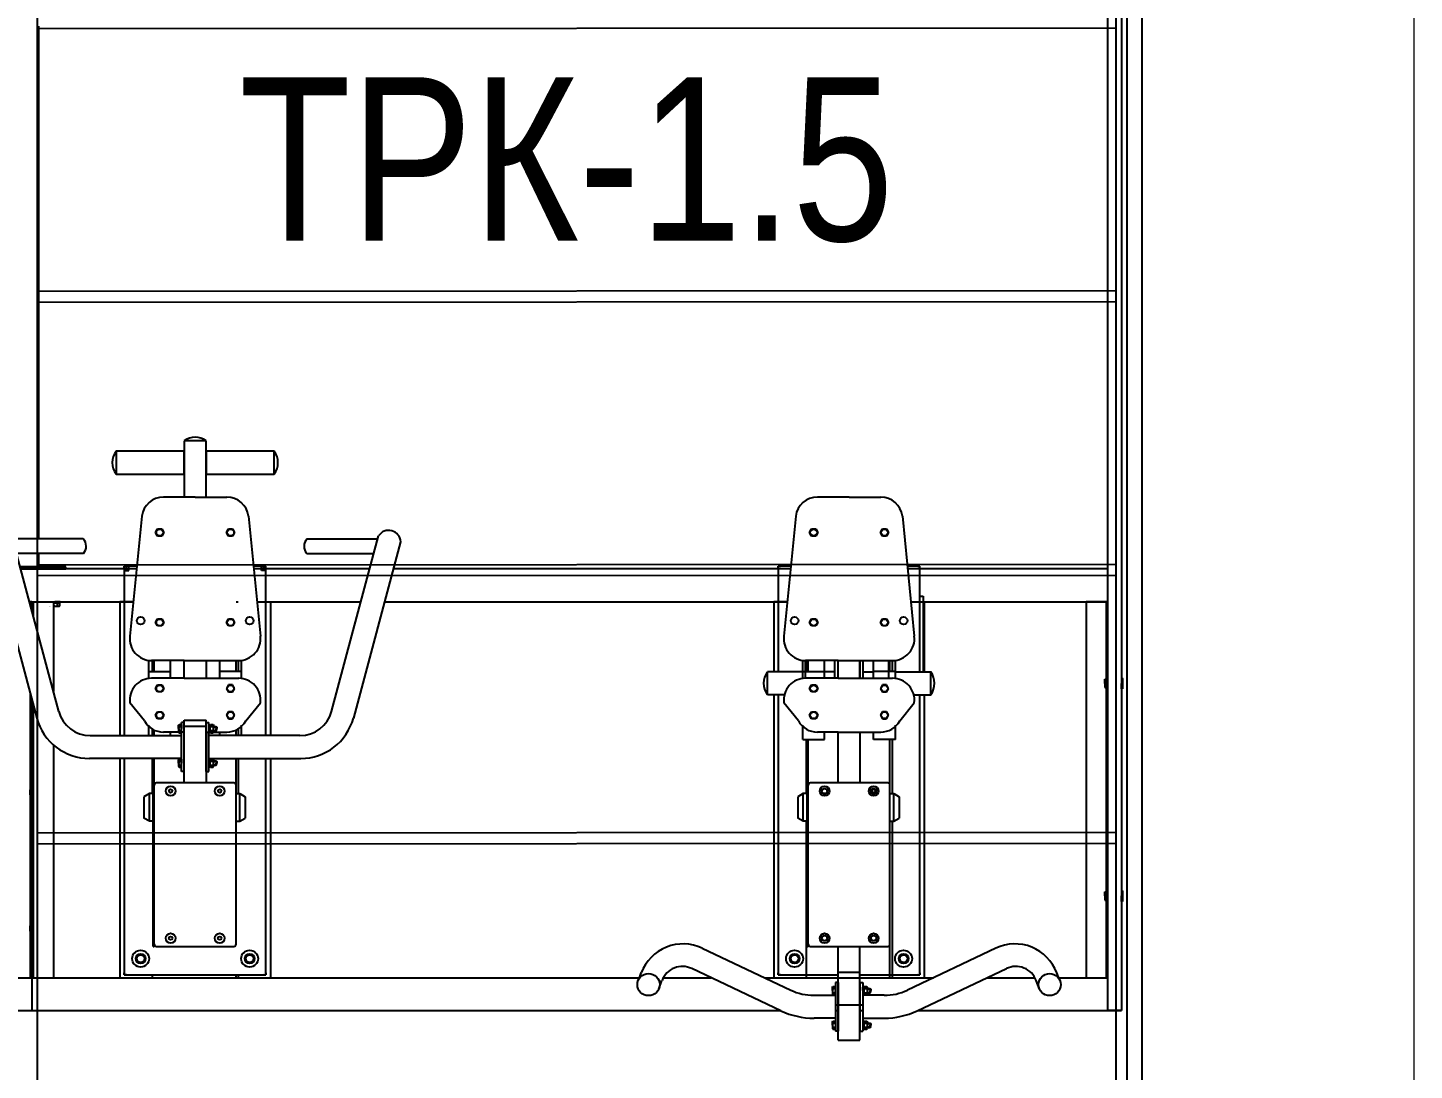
# Model space of a CAD drawing. Header units: millimetres. Extents: x -4055 to 2481, y -3840 to 2533.
# Drawn here: x -64 to 2481, y -1445 to 468 of the extents above; entities that cross this region are included whole.
import ezdxf

# ---------------------------------------------------------------- set-up
doc = ezdxf.new("R2010")
doc.units = ezdxf.units.MM
for name, color, linetype in [('DIKOM_АРТИКУЛ', 7, 'Continuous'), ('DIKOM_ЗОНА', 80, 'Continuous'), ('DIKOM_ОБЪЕКТ', 7, 'Continuous')]:
    doc.layers.add(name, color=color, linetype=linetype)
doc.styles.add('style1', font='arial.ttf', dxfattribs={"width": 0.8})

msp = doc.modelspace()

# ---------------------------------------------------------------- linework, layer by layer
at = {"layer": 'DIKOM_ЗОНА', "color": 3, "lineweight": 15}
msp.add_lwpolyline([(-2093.7, -2581.1), (1980.6, -2581.1, 0.414214), (2480.6, -2081.1), (2480.6, 2032.7, 0.414214), (1980.6, 2532.7), (-2093.7, 2532.7, 0.414214), (-2593.7, 2032.7), (-2593.7, -2081.1, 0.414214)], format="xyb", close=True, dxfattribs=at)
at = {"layer": 'DIKOM_ОБЪЕКТ'}
for p, q in [((1980.6, 2032.7), (1980.6, -2081.1)), ((-46.7, 1937.2), (-46.7, -1986.8)), ((1933.5, -1986.8), (1933.5, 1938.5)), ((1953.5, -1986.8), (1953.5, 1938.5)), ((1918.5, -1334.8), (1918.5, 1285.2)), ((1943.5, 1285.2), (1943.5, -1334.8)), ((-46.7, 467.1), (1933.5, 468.1)), ((-44, 471.2), (-44, -469.5)), ((-46.7, -14.9), (1933.5, -13.9)), ((-46.7, -34.9), (1933.5, -33.9)), ((263.5, -289.7), (223.5, -289.7)), ((223.5, -289.7), (223.5, -392.8)), ((263.5, -392.8), (263.5, -289.7)), ((223.5, -308.7), (98.5, -308.7)), ((98.5, -308.7), (98.5, -350.7)), ((223.5, -350.7), (223.5, -308.7)), ((388.5, -308.7), (263.5, -308.7)), ((263.5, -308.7), (263.5, -350.7)), ((388.5, -350.7), (388.5, -308.7)), ((98.5, -350.7), (223.5, -350.7)), ((263.5, -350.7), (388.5, -350.7)), ((243.5, -392.8), (185.4, -392.8)), ((243.5, -392.8), (301.5, -392.8)), ((1443.5, -392.8), (1385.4, -392.8)), ((1443.5, -392.8), (1501.5, -392.8)), ((145.7, -428.1), (123.8, -648.1)), ((341.2, -428.1), (363.2, -648.1)), ((1345.7, -428.1), (1323.8, -648.1)), ((1541.2, -428.1), (1563.2, -648.1)), ((171, -457.8), (174.7, -451.3)), ((174.7, -464.3), (171, -457.8)), ((174.7, -451.3), (182.2, -451.3)), ((182.2, -451.3), (186, -457.8)), ((186, -457.8), (182.2, -464.3)), ((301, -457.8), (304.7, -451.3)), ((304.7, -464.3), (301, -457.8)), ((304.7, -451.3), (312.2, -451.3)), ((312.2, -451.3), (316, -457.8)), ((316, -457.8), (312.2, -464.3)), ((1371, -457.8), (1374.7, -451.3)), ((1374.7, -464.3), (1371, -457.8)), ((1374.7, -451.3), (1382.2, -451.3)), ((1382.2, -451.3), (1386, -457.8)), ((1386, -457.8), (1382.2, -464.3)), ((1501, -457.8), (1504.7, -451.3)), ((1504.7, -464.3), (1501, -457.8)), ((1504.7, -451.3), (1512.2, -451.3)), ((1512.2, -451.3), (1516, -457.8)), ((1516, -457.8), (1512.2, -464.3)), ((-133.7, -474.8), (-47, -798.4)), ((-6.8, -786), (-93.1, -464.1)), ((37.9, -469.5), (-91.7, -469.5)), ((182.2, -464.3), (174.7, -464.3)), ((312.2, -464.3), (304.7, -464.3)), ((449, -469.5), (578.6, -469.5)), ((493.8, -786), (580, -464.1)), ((620.6, -474.8), (533.9, -798.4)), ((1382.2, -464.3), (1374.7, -464.3)), ((1512.2, -464.3), (1504.7, -464.3)), ((38.4, -496.5), (-84.4, -496.5)), ((-44, -496.5), (-44, -520.8)), ((448.5, -496.5), (571.3, -496.5)), ((6, -520.8), (-77.9, -520.8)), ((-56.5, -524.8), (-76.8, -524.8)), ((-76.8, -524.8), (6, -524.8)), ((136.1, -524.8), (-56.5, -524.8)), ((-46.7, -516.9), (1933.5, -515.9)), ((-14, -518.3), (-21.6, -518.3)), ((-21.6, -518.3), (-21.6, -520.8)), ((-21.6, -520.8), (-14, -520.8)), ((-14, -518.3), (-21.3, -518.3)), ((-14.5, -518.3), (-15.4, -520.8)), ((-14, -518.3), (-6.4, -518.3)), ((-14, -518.3), (-6.8, -518.3)), ((-6.4, -520.8), (-14, -520.8)), ((-13.6, -520.8), (-12.7, -518.3)), ((-6.4, -518.3), (-6.4, -520.8)), ((6, -524.8), (6, -520.8)), ((113.5, -523.8), (113.5, -519.8)), ((113.5, -519.8), (117.5, -519.8)), ((113.5, -523.8), (113.5, -830.5)), ((113.5, -527.8), (121.5, -527.8)), ((117.5, -527.8), (117.5, -519.8)), ((136.6, -519.8), (117.5, -519.8)), ((117.5, -523.8), (121.5, -523.8)), ((121.5, -527.8), (121.5, -519.8)), ((369.5, -519.8), (350.4, -519.8)), ((563.7, -524.8), (350.9, -524.8)), ((365.5, -527.8), (365.5, -519.8)), ((369.5, -523.8), (365.5, -523.8)), ((373.5, -527.8), (365.5, -527.8)), ((369.5, -519.8), (373.5, -519.8)), ((373.5, -519.8), (369.5, -519.8)), ((369.5, -527.8), (369.5, -519.8)), ((373.5, -523.8), (373.5, -519.8)), ((373.5, -523.8), (373.5, -519.8)), ((373.5, -830.5), (373.5, -523.8)), ((1336.1, -524.8), (607.2, -524.8)), ((1313.5, -523.8), (1313.5, -519.8)), ((1313.5, -519.8), (1317.5, -519.8)), ((1313.5, -523.8), (1313.5, -713.6)), ((1336.6, -519.8), (1317.5, -519.8)), ((1569.5, -519.8), (1550.4, -519.8)), ((1918.5, -524.8), (1550.9, -524.8)), ((1569.5, -519.8), (1573.5, -519.8)), ((1573.5, -519.8), (1569.5, -519.8)), ((1573.5, -523.8), (1573.5, -519.8)), ((1573.5, -523.8), (1573.5, -519.8)), ((1573.5, -713.6), (1573.5, -523.8)), ((-46.7, -536.9), (1933.5, -535.9)), ((-60.8, -584.8), (-56.5, -584.8)), ((-56.5, -584.8), (-60.8, -584.8)), ((-59.5, -584.8), (-59.5, -589.4)), ((-56.5, -584.8), (130.1, -584.8)), ((-56.5, -600.6), (-56.5, -584.8)), ((-56.5, -584.8), (-16.5, -584.8)), ((-56.5, -600.6), (-56.5, -584.8)), ((-53.5, -584.8), (-53.5, -611.8)), ((-24, -584.8), (-14, -584.8)), ((-16.5, -584.8), (-16.5, -749.8)), ((-4, -584.8), (-14, -584.8)), ((-4, -586.8), (-4, -584.8)), ((130.1, -584.8), (105.5, -584.8)), ((105.5, -584.8), (105.5, -830.5)), ((318.5, -584.8), (322.5, -584.8)), ((318.5, -584.8), (322.5, -584.8)), ((356.8, -584.8), (547.7, -584.8)), ((356.8, -584.8), (381.5, -584.8)), ((381.5, -584.8), (381.5, -830.5)), ((547.7, -584.8), (545.5, -584.8)), ((591.1, -584.8), (1330.1, -584.8)), ((1330.1, -584.8), (1305.5, -584.8)), ((1305.5, -584.8), (1305.5, -713.6)), ((1556.8, -584.8), (1918.5, -584.8)), ((1556.8, -584.8), (1581.5, -584.8)), ((1573.5, -574.5), (1579.6, -574.5)), ((1579.6, -574.5), (1579.6, -713.6)), ((1581.5, -584.8), (1581.5, -713.6)), ((1918.5, -584.8), (1878.5, -584.8)), ((1878.5, -584.8), (1878.5, -1274.8)), ((1915.5, -584.8), (1915.5, -1274.8)), ((1918.5, -684.8), (1918.5, -584.8)), ((-16.5, -586.8), (-14, -586.8)), ((-14, -586.8), (-16.5, -586.8)), ((-14, -593.2), (-16.5, -593.2)), ((-4.8, -586.8), (-14, -586.8)), ((-14, -586.8), (-4, -586.8)), ((-14, -593.2), (-6.4, -593.2)), ((-9.4, -592.3), (-9.4, -586.8)), ((-6.4, -593.2), (-4.8, -592.3)), ((-4.8, -592.3), (-4.8, -586.8)), ((171, -622.8), (174.7, -616.3)), ((174.7, -629.3), (171, -622.8)), ((174.7, -616.3), (182.2, -616.3)), ((182.2, -629.3), (174.7, -629.3)), ((182.2, -616.3), (186, -622.8)), ((186, -622.8), (182.2, -629.3)), ((301, -622.8), (304.7, -616.3)), ((304.7, -629.3), (301, -622.8)), ((304.7, -616.3), (312.2, -616.3)), ((312.2, -629.3), (304.7, -629.3)), ((312.2, -616.3), (316, -622.8)), ((316, -622.8), (312.2, -629.3)), ((1371, -622.8), (1374.7, -616.3)), ((1374.7, -629.3), (1371, -622.8)), ((1374.7, -616.3), (1382.2, -616.3)), ((1382.2, -629.3), (1374.7, -629.3)), ((1382.2, -616.3), (1386, -622.8)), ((1386, -622.8), (1382.2, -629.3)), ((1501, -622.8), (1504.7, -616.3)), ((1504.7, -629.3), (1501, -622.8)), ((1504.7, -616.3), (1512.2, -616.3)), ((1512.2, -629.3), (1504.7, -629.3)), ((1512.2, -616.3), (1516, -622.8)), ((1516, -622.8), (1512.2, -629.3)), ((158.5, -725.8), (158.5, -692.4)), ((223.5, -692.8), (163.5, -692.8)), ((164.5, -692.8), (164.5, -712.8)), ((168.5, -712.8), (168.5, -692.8)), ((198.5, -725.4), (198.5, -692.8)), ((198.5, -725.4), (198.5, -692.8)), ((223.5, -725.4), (223.5, -692.8)), ((223.5, -692.8), (323.4, -692.8)), ((263.5, -692.8), (263.5, -725.4)), ((288.5, -725.4), (288.5, -692.8)), ((288.5, -725.4), (288.5, -692.8)), ((318.5, -712.8), (318.5, -692.8)), ((322.5, -692.8), (322.5, -712.8)), ((328.5, -725.8), (328.5, -692.4)), ((1358.5, -725.8), (1358.5, -692.4)), ((1362.6, -692.8), (1362.6, -725.4)), ((1423.5, -692.8), (1363.5, -692.8)), ((1364.5, -692.8), (1364.5, -712.8)), ((1368.5, -712.8), (1368.5, -692.8)), ((1398.5, -725.4), (1398.5, -692.8)), ((1398.5, -725.4), (1398.5, -692.8)), ((1417.5, -725.4), (1417.5, -692.8)), ((1423.5, -725.4), (1423.5, -692.8)), ((1423.5, -725.4), (1423.5, -692.8)), ((1423.5, -692.8), (1523.4, -692.8)), ((1463.5, -692.8), (1463.5, -725.4)), ((1463.5, -725.4), (1463.5, -692.8)), ((1469.5, -725.4), (1469.5, -692.8)), ((1488.5, -725.4), (1488.5, -692.8)), ((1488.5, -725.4), (1488.5, -692.8)), ((1516.6, -725.4), (1516.6, -692.8)), ((1518.5, -712.8), (1518.5, -692.8)), ((1522.5, -692.8), (1522.5, -712.8)), ((1528.5, -725.8), (1528.5, -692.4)), ((158.5, -712.8), (198.5, -712.8)), ((223.5, -725.4), (163.5, -725.4)), ((171, -744), (174.7, -737.5)), ((174.7, -737.5), (182.2, -737.5)), ((182.2, -737.5), (186, -744)), ((223.5, -725.4), (323.4, -725.4)), ((328.5, -712.8), (288.5, -712.8)), ((304.7, -737.5), (301, -744)), ((312.2, -737.5), (304.7, -737.5)), ((316, -744), (312.2, -737.5)), ((1293.5, -755.6), (1293.5, -713.6)), ((1358.5, -713.6), (1293.5, -713.6)), ((1358.5, -712.8), (1398.5, -712.8)), ((1423.5, -725.4), (1363.5, -725.4)), ((1371, -744), (1374.7, -737.5)), ((1374.7, -737.5), (1382.2, -737.5)), ((1382.2, -737.5), (1386, -744)), ((1417.5, -713.6), (1398.5, -713.6)), ((1423.5, -725.4), (1523.4, -725.4)), ((1469.5, -713.6), (1488.5, -713.6)), ((1528.5, -712.8), (1488.5, -712.8)), ((1504.7, -737.5), (1501, -744)), ((1512.2, -737.5), (1504.7, -737.5)), ((1516, -744), (1512.2, -737.5)), ((1528.5, -713.6), (1593.5, -713.6)), ((1593.5, -755.6), (1593.5, -713.6)), ((1913, -734.8), (1913, -727.2)), ((1913, -727.2), (1915.5, -727.2)), ((1913, -734.8), (1913, -727.6)), ((1915.5, -734.4), (1913, -733.5)), ((1913, -734.8), (1913, -742.4)), ((1913, -734.8), (1913, -742.1)), ((1913, -735.3), (1915.5, -736.2)), ((1915.5, -727.2), (1915.5, -734.8)), ((1915.5, -742.4), (1915.5, -734.8)), ((1945.5, -724.8), (1943.5, -724.8)), ((1943.5, -724.8), (1943.5, -734.8)), ((1943.5, -744.8), (1943.5, -734.8)), ((1945.5, -734.8), (1945.5, -724.8)), ((1945.5, -725.6), (1945.5, -734.8)), ((1945.5, -744.1), (1945.5, -734.8)), ((1945.5, -734.8), (1945.5, -744.8)), ((-59.5, -751.6), (-59.5, -1274.8)), ((-56.5, -762.8), (-56.5, -1274.8)), ((-56.5, -762.8), (-56.5, -1274.8)), ((174.7, -750.5), (171, -744)), ((182.2, -750.5), (174.7, -750.5)), ((186, -744), (182.2, -750.5)), ((301, -744), (304.7, -750.5)), ((304.7, -750.5), (312.2, -750.5)), ((312.2, -750.5), (316, -744)), ((1324.7, -755.6), (1293.5, -755.6)), ((1305.5, -755.6), (1305.5, -1274.8)), ((1313.5, -755.6), (1313.5, -830.5)), ((1374.7, -750.5), (1371, -744)), ((1382.2, -750.5), (1374.7, -750.5)), ((1386, -744), (1382.2, -750.5)), ((1501, -744), (1504.7, -750.5)), ((1504.7, -750.5), (1512.2, -750.5)), ((1512.2, -750.5), (1516, -744)), ((1562.2, -755.6), (1593.5, -755.6)), ((1573.5, -830.5), (1573.5, -755.6)), ((1581.5, -755.6), (1581.5, -1274.8)), ((1913, -742.4), (1915.5, -742.4)), ((1945.5, -744.8), (1943.5, -744.8)), ((-53.5, -774), (-53.5, -1274.8)), ((150.5, -803.5), (123.8, -770.2)), ((171, -793.2), (174.7, -786.7)), ((174.7, -786.7), (182.2, -786.7)), ((182.2, -786.7), (186, -793.2)), ((304.7, -786.7), (301, -793.2)), ((312.2, -786.7), (304.7, -786.7)), ((316, -793.2), (312.2, -786.7)), ((336.4, -803.5), (363.2, -770.2)), ((1350.5, -803.5), (1323.8, -770.2)), ((1371, -793.2), (1374.7, -786.7)), ((1374.7, -786.7), (1382.2, -786.7)), ((1382.2, -786.7), (1386, -793.2)), ((1504.7, -786.7), (1501, -793.2)), ((1512.2, -786.7), (1504.7, -786.7)), ((1516, -793.2), (1512.2, -786.7)), ((1536.4, -803.5), (1563.2, -770.2)), ((158.5, -830.5), (158.5, -811.6)), ((158.5, -830.5), (158.5, -813.6)), ((174.7, -799.7), (171, -793.2)), ((182.2, -799.7), (174.7, -799.7)), ((186, -793.2), (182.2, -799.7)), ((213.2, -811.5), (213.9, -810.2)), ((213.2, -817.7), (213.2, -811.5)), ((213.9, -810.2), (218.5, -810.2)), ((213.9, -813.9), (218.5, -813.9)), ((223.5, -806.7), (218.5, -806.7)), ((218.5, -896.3), (218.5, -806.7)), ((218.5, -810.2), (218.5, -817.7)), ((223.5, -824.1), (223.5, -802.5)), ((223.5, -802.5), (263.5, -802.5)), ((223.5, -896.3), (223.5, -806.7)), ((223.5, -813.3), (263.5, -813.3)), ((263.5, -824.1), (263.5, -802.5)), ((263.5, -896.3), (263.5, -806.7)), ((263.5, -806.7), (268.5, -806.7)), ((268.5, -896.3), (268.5, -806.7)), ((268.5, -817.7), (268.5, -811.6)), ((268.5, -811.6), (270.5, -811.6)), ((270.5, -811.8), (271.4, -810.2)), ((270.5, -811.6), (270.5, -817.7)), ((270.5, -817.7), (270.5, -811.8)), ((271.4, -810.2), (276.3, -810.2)), ((271.4, -813.9), (276.3, -813.9)), ((276.3, -810.2), (277.3, -811.8)), ((277.3, -811.8), (277.3, -817.7)), ((277.3, -813.7), (282.2, -813.7)), ((282.2, -813.7), (283.5, -814.9)), ((282.2, -813.7), (282.2, -817.7)), ((301, -793.2), (304.7, -799.7)), ((304.7, -799.7), (312.2, -799.7)), ((312.2, -799.7), (316, -793.2)), ((328.5, -830.5), (328.5, -811.6)), ((328.5, -830.5), (328.5, -813.6)), ((1358.5, -837.9), (1358.5, -811.6)), ((1358.5, -837.9), (1358.5, -813.6)), ((1374.7, -799.7), (1371, -793.2)), ((1382.2, -799.7), (1374.7, -799.7)), ((1386, -793.2), (1382.2, -799.7)), ((1501, -793.2), (1504.7, -799.7)), ((1504.7, -799.7), (1512.2, -799.7)), ((1512.2, -799.7), (1516, -793.2)), ((1528.5, -837.9), (1528.5, -811.6)), ((1528.5, -837.9), (1528.5, -813.6)), ((51.1, -830.5), (218.5, -830.5)), ((164.5, -818.1), (164.5, -830.5)), ((168.5, -830.5), (168.5, -820.3)), ((223.5, -824.1), (185.4, -824.1)), ((198.5, -830.5), (198.5, -824.1)), ((198.5, -830.5), (198.5, -824.1)), ((213.2, -817.7), (213.2, -823.9)), ((213.2, -823.9), (213.9, -825.2)), ((213.9, -821.4), (218.5, -821.4)), ((213.9, -825.2), (218.5, -825.2)), ((218.5, -825.2), (218.5, -817.7)), ((223.5, -917.3), (223.5, -824.1)), ((263.5, -824.1), (263.5, -917.3)), ((263.5, -824.1), (301.5, -824.1)), ((268.5, -817.3), (270.5, -816.6)), ((268.5, -817.7), (268.5, -823.8)), ((270.5, -818.1), (268.5, -818.8)), ((268.5, -823.8), (270.5, -823.8)), ((435.8, -830.5), (268.5, -830.5)), ((270.5, -823.8), (270.5, -817.7)), ((270.5, -817.7), (270.5, -823.5)), ((270.5, -823.5), (271.4, -825.2)), ((271.4, -821.4), (276.3, -821.4)), ((271.4, -825.2), (276.3, -825.2)), ((276.3, -825.2), (277.3, -823.5)), ((277.3, -814.4), (282.9, -814.4)), ((277.3, -823.5), (277.3, -817.7)), ((277.3, -821), (282.9, -821)), ((277.3, -821.7), (282.2, -821.7)), ((282.2, -821.7), (282.2, -817.7)), ((282.2, -821.7), (283.5, -820.4)), ((283.5, -814.9), (283.5, -817.7)), ((283.5, -820.4), (283.5, -817.7)), ((288.5, -830.5), (288.5, -824.1)), ((288.5, -830.5), (288.5, -824.1)), ((318.5, -830.5), (318.5, -820.3)), ((322.5, -818.1), (322.5, -830.5)), ((1313.5, -830.5), (1313.5, -1265.8)), ((1358.5, -837.9), (1398.5, -837.9)), ((1364.5, -837.9), (1364.5, -936.8)), ((1368.5, -921.3), (1368.5, -837.9)), ((1423.5, -824.1), (1385.4, -824.1)), ((1398.5, -837.9), (1398.5, -824.1)), ((1398.5, -837.9), (1398.5, -824.1)), ((1423.5, -917.3), (1423.5, -824.1)), ((1423.5, -824.1), (1501.5, -824.1)), ((1463.5, -824.1), (1463.5, -917.3)), ((1488.5, -837.9), (1488.5, -824.1)), ((1488.5, -837.9), (1488.5, -824.1)), ((1528.5, -837.9), (1488.5, -837.9)), ((1518.5, -936.8), (1518.5, -837.9)), ((1522.5, -837.9), (1522.5, -936.8)), ((1573.5, -1265.8), (1573.5, -830.5)), ((-16.5, -847.5), (-16.5, -1274.8)), ((218.5, -872.5), (49.6, -872.5)), ((105.5, -872.5), (105.5, -1274.8)), ((113.5, -872.5), (113.5, -1265.8)), ((164.5, -872.5), (164.5, -936.8)), ((168.5, -921.3), (168.5, -872.5)), ((213.2, -874.9), (213.9, -873.5)), ((213.2, -881), (213.2, -874.9)), ((213.2, -881), (213.2, -887.2)), ((213.2, -887.2), (213.9, -888.5)), ((213.9, -873.5), (218.5, -873.5)), ((213.9, -877.3), (218.5, -877.3)), ((213.9, -884.8), (218.5, -884.8)), ((213.9, -888.5), (218.5, -888.5)), ((218.5, -873.5), (218.5, -881)), ((218.5, -888.5), (218.5, -881)), ((268.5, -872.5), (437.3, -872.5)), ((268.5, -881), (268.5, -874.9)), ((268.5, -874.9), (270.5, -874.9)), ((268.5, -880.7), (270.5, -879.9)), ((268.5, -881), (268.5, -887.1)), ((270.5, -881.4), (268.5, -882.1)), ((268.5, -887.1), (270.5, -887.1)), ((270.5, -875.2), (271.4, -873.5)), ((270.5, -874.9), (270.5, -881)), ((270.5, -881), (270.5, -875.2)), ((270.5, -887.1), (270.5, -881)), ((270.5, -881), (270.5, -886.9)), ((270.5, -886.9), (271.4, -888.5)), ((271.4, -873.5), (276.3, -873.5)), ((271.4, -877.3), (276.3, -877.3)), ((271.4, -884.8), (276.3, -884.8)), ((271.4, -888.5), (276.3, -888.5)), ((276.3, -873.5), (277.3, -875.2)), ((276.3, -888.5), (277.3, -886.9)), ((277.3, -875.2), (277.3, -881)), ((277.3, -877), (282.2, -877)), ((277.3, -877.7), (282.9, -877.7)), ((277.3, -886.9), (277.3, -881)), ((277.3, -884.4), (282.9, -884.4)), ((277.3, -885), (282.2, -885)), ((282.2, -877), (283.5, -878.3)), ((282.2, -877), (282.2, -881)), ((282.2, -885), (282.2, -881)), ((282.2, -885), (283.5, -883.8)), ((283.5, -878.3), (283.5, -881)), ((283.5, -883.8), (283.5, -881)), ((318.5, -936.8), (318.5, -872.5)), ((322.5, -872.5), (322.5, -936.8)), ((373.5, -1265.8), (373.5, -872.5)), ((381.5, -872.5), (381.5, -1274.8)), ((223.5, -896.3), (218.5, -896.3)), ((263.5, -896.3), (268.5, -896.3)), ((-59.5, -920.6), (-59.5, -929.8)), ((-59.5, -925.7), (-53.5, -925.7)), ((-59.5, -939.1), (-59.5, -929.8)), ((-59.5, -934), (-53.5, -934)), ((-58.9, -924.8), (-53.5, -924.8)), ((-58.9, -934.8), (-53.5, -934.8)), ((-53.5, -929.8), (-53.5, -922.2)), ((-53.5, -929.8), (-53.5, -937.4)), ((159.5, -936.8), (149.5, -942.6)), ((166.5, -936.8), (159.5, -936.8)), ((159.5, -987.8), (159.5, -936.8)), ((168.5, -917.3), (166.5, -917.3)), ((166.5, -917.3), (168.5, -917.3)), ((166.5, -1217.3), (166.5, -917.3)), ((168.5, -917.3), (168.5, -922.3)), ((168.5, -1212.3), (168.5, -922.3)), ((314.5, -917.3), (172.5, -917.3)), ((318.5, -1213.3), (318.5, -921.3)), ((318.5, -936.8), (325.5, -936.8)), ((325.5, -936.8), (335.5, -942.6)), ((325.5, -987.8), (325.5, -936.8)), ((1359.5, -936.8), (1349.5, -942.6)), ((1366.5, -936.8), (1359.5, -936.8)), ((1359.5, -987.8), (1359.5, -936.8)), ((1368.5, -917.3), (1366.5, -917.3)), ((1366.5, -917.3), (1368.5, -917.3)), ((1366.5, -1217.3), (1366.5, -917.3)), ((1368.5, -917.3), (1368.5, -922.3)), ((1368.5, -1212.3), (1368.5, -922.3)), ((1514.5, -917.3), (1372.5, -917.3)), ((1392.7, -932.3), (1395.6, -927.3)), ((1395.6, -937.3), (1392.7, -932.3)), ((1395.6, -927.3), (1401.3, -927.3)), ((1401.3, -937.3), (1395.6, -937.3)), ((1401.3, -927.3), (1404.2, -932.3)), ((1404.2, -932.3), (1401.3, -937.3)), ((1482.7, -932.3), (1485.6, -927.3)), ((1485.6, -937.3), (1482.7, -932.3)), ((1485.6, -927.3), (1491.3, -927.3)), ((1491.3, -937.3), (1485.6, -937.3)), ((1491.3, -927.3), (1494.2, -932.3)), ((1494.2, -932.3), (1491.3, -937.3)), ((1518.5, -1213.3), (1518.5, -921.3)), ((1518.5, -936.8), (1525.5, -936.8)), ((1525.5, -936.8), (1535.5, -942.6)), ((1525.5, -987.8), (1525.5, -936.8)), ((149.5, -942.6), (149.5, -982.1)), ((335.5, -942.6), (335.5, -982.1)), ((1349.5, -942.6), (1349.5, -982.1)), ((1535.5, -942.6), (1535.5, -982.1)), ((159.5, -987.8), (149.5, -982.1)), ((166.5, -987.8), (159.5, -987.8)), ((318.5, -1213.3), (318.5, -987.8)), ((318.5, -987.8), (325.5, -987.8)), ((325.5, -987.8), (335.5, -982.1)), ((1359.5, -987.8), (1349.5, -982.1)), ((1366.5, -987.8), (1359.5, -987.8)), ((1364.5, -987.8), (1364.5, -1274.8)), ((1518.5, -1274.8), (1518.5, -987.8)), ((1518.5, -987.8), (1525.5, -987.8)), ((1522.5, -987.8), (1522.5, -1274.8)), ((1525.5, -987.8), (1535.5, -982.1)), ((-46.7, -1008.9), (1933.5, -1007.9)), ((-46.7, -1028.9), (1933.5, -1027.9)), ((1913, -1124.8), (1913, -1117.2)), ((1913, -1117.2), (1915.5, -1117.2)), ((1913, -1124.8), (1913, -1117.6)), ((1915.5, -1117.2), (1915.5, -1124.8)), ((1945.5, -1114.8), (1943.5, -1114.8)), ((1943.5, -1114.8), (1943.5, -1124.8)), ((1945.5, -1124.8), (1945.5, -1114.8)), ((1945.5, -1115.6), (1945.5, -1124.8)), ((1915.5, -1124.4), (1913, -1123.5)), ((1913, -1124.8), (1913, -1132.4)), ((1913, -1124.8), (1913, -1132.1)), ((1913, -1125.3), (1915.5, -1126.2)), ((1913, -1132.4), (1915.5, -1132.4)), ((1915.5, -1132.4), (1915.5, -1124.8)), ((1943.5, -1134.8), (1943.5, -1124.8)), ((1945.5, -1134.8), (1943.5, -1134.8)), ((1945.5, -1134.1), (1945.5, -1124.8)), ((1945.5, -1124.8), (1945.5, -1134.8)), ((-59.5, -1170.6), (-59.5, -1179.8)), ((-59.5, -1175.7), (-53.5, -1175.7)), ((-59.5, -1189.1), (-59.5, -1179.8)), ((-59.5, -1184), (-53.5, -1184)), ((-58.9, -1174.8), (-53.5, -1174.8)), ((-58.9, -1184.8), (-53.5, -1184.8)), ((-53.5, -1179.8), (-53.5, -1172.2)), ((-53.5, -1179.8), (-53.5, -1187.4)), ((166.5, -1217.3), (168.5, -1217.3)), ((166.5, -1217.3), (168.5, -1217.3)), ((168.5, -1217.3), (168.5, -1212.3)), ((172.5, -1217.3), (314.5, -1217.3)), ((1174, -1220.6), (1336.3, -1297.4)), ((1366.5, -1217.3), (1368.5, -1217.3)), ((1366.5, -1217.3), (1368.5, -1217.3)), ((1368.5, -1217.3), (1368.5, -1212.3)), ((1372.5, -1217.3), (1514.5, -1217.3)), ((1392.7, -1202.3), (1395.6, -1197.3)), ((1395.6, -1207.3), (1392.7, -1202.3)), ((1395.6, -1197.3), (1401.3, -1197.3)), ((1401.3, -1207.3), (1395.6, -1207.3)), ((1401.3, -1197.3), (1404.2, -1202.3)), ((1404.2, -1202.3), (1401.3, -1207.3)), ((1423.5, -1389.3), (1423.5, -1217.3)), ((1463.5, -1389.3), (1463.5, -1217.3)), ((1482.7, -1202.3), (1485.6, -1197.3)), ((1485.6, -1207.3), (1482.7, -1202.3)), ((1485.6, -1197.3), (1491.3, -1197.3)), ((1491.3, -1207.3), (1485.6, -1207.3)), ((1491.3, -1197.3), (1494.2, -1202.3)), ((1494.2, -1202.3), (1491.3, -1207.3)), ((1712.9, -1220.6), (1550.6, -1297.4)), ((113.5, -1269.8), (113.5, -1265.8)), ((113.5, -1265.8), (113.5, -1269.8)), ((117.5, -1269.8), (113.5, -1269.8)), ((113.5, -1269.8), (117.5, -1269.8)), ((117.5, -1269.8), (369.5, -1269.8)), ((164.5, -1269.8), (164.5, -1274.8)), ((318.5, -1274.8), (318.5, -1269.8)), ((322.5, -1269.8), (322.5, -1274.8)), ((369.5, -1269.8), (373.5, -1269.8)), ((369.5, -1269.8), (373.5, -1269.8)), ((373.5, -1269.8), (369.5, -1269.8)), ((373.5, -1265.8), (373.5, -1269.8)), ((373.5, -1265.8), (373.5, -1269.8)), ((373.5, -1265.8), (373.5, -1269.8)), ((1058.1, -1276.6), (1062.2, -1265.7)), ((1318.4, -1335.4), (1154.7, -1258)), ((1313.5, -1269.8), (1313.5, -1265.8)), ((1313.5, -1265.8), (1313.5, -1269.8)), ((1317.5, -1269.8), (1313.5, -1269.8)), ((1313.5, -1269.8), (1317.5, -1269.8)), ((1317.5, -1269.8), (1423.5, -1269.8)), ((1423.5, -1264.5), (1463.5, -1264.5)), ((1463.5, -1269.8), (1569.5, -1269.8)), ((1568.6, -1335.4), (1732.3, -1258)), ((1569.5, -1269.8), (1573.5, -1269.8)), ((1569.5, -1269.8), (1573.5, -1269.8)), ((1573.5, -1269.8), (1569.5, -1269.8)), ((1573.5, -1265.8), (1573.5, -1269.8)), ((1573.5, -1265.8), (1573.5, -1269.8)), ((1573.5, -1265.8), (1573.5, -1269.8)), ((1828.8, -1276.6), (1824.7, -1265.7)), ((-838.5, -1274.8), (-56.5, -1274.8)), ((-56.5, -1274.8), (1059.3, -1274.8)), ((-56.5, -1274.8), (-56.5, -1334.8)), ((1094.3, -1295.5), (1100.1, -1279.9)), ((1102.5, -1274.8), (1190.4, -1274.8)), ((1288.6, -1274.8), (1598.3, -1274.8)), ((1413.2, -1292.4), (1413.9, -1291)), ((1413.2, -1298.5), (1413.2, -1292.4)), ((1413.9, -1291), (1418.5, -1291)), ((1413.9, -1294.8), (1418.5, -1294.8)), ((1423.5, -1283.3), (1418.5, -1283.3)), ((1418.5, -1283.3), (1418.5, -1372.8)), ((1418.5, -1291), (1418.5, -1298.5)), ((1423.5, -1283.3), (1423.5, -1372.8)), ((1463.5, -1283.3), (1463.5, -1372.8)), ((1463.5, -1283.3), (1468.5, -1283.3)), ((1468.5, -1283.3), (1468.5, -1372.8)), ((1468.5, -1298.5), (1468.5, -1292.4)), ((1468.5, -1292.4), (1470.5, -1292.4)), ((1470.5, -1298.2), (1468.5, -1297.4)), ((1470.5, -1292.7), (1471.4, -1291)), ((1470.5, -1292.4), (1470.5, -1298.5)), ((1470.5, -1298.5), (1470.5, -1292.7)), ((1471.4, -1291), (1476.3, -1291)), ((1471.4, -1294.8), (1476.3, -1294.8)), ((1476.3, -1291), (1477.3, -1292.7)), ((1477.3, -1292.7), (1477.3, -1298.5)), ((1477.3, -1294.5), (1482.2, -1294.5)), ((1477.3, -1295.2), (1482.9, -1295.2)), ((1482.2, -1294.5), (1483.5, -1295.8)), ((1482.2, -1294.5), (1482.2, -1298.5)), ((1483.5, -1295.8), (1483.5, -1298.5)), ((1696.6, -1274.8), (1784.4, -1274.8)), ((1792.7, -1295.5), (1786.8, -1279.9)), ((1827.6, -1274.8), (1918.5, -1274.8)), ((1379.1, -1307.1), (1418.5, -1307.1)), ((1413.2, -1298.5), (1413.2, -1304.7)), ((1413.2, -1304.7), (1413.9, -1306)), ((1413.9, -1302.3), (1418.5, -1302.3)), ((1413.9, -1306), (1418.5, -1306)), ((1418.5, -1306), (1418.5, -1298.5)), ((1468.5, -1298.5), (1468.5, -1304.6)), ((1468.5, -1298.9), (1470.5, -1299.6)), ((1468.5, -1304.6), (1470.5, -1304.6)), ((1507.8, -1307.1), (1468.5, -1307.1)), ((1470.5, -1304.6), (1470.5, -1298.5)), ((1470.5, -1298.5), (1470.5, -1304.4)), ((1470.5, -1304.4), (1471.4, -1306)), ((1471.4, -1302.3), (1476.3, -1302.3)), ((1471.4, -1306), (1476.3, -1306)), ((1476.3, -1306), (1477.3, -1304.4)), ((1477.3, -1304.4), (1477.3, -1298.5)), ((1477.3, -1301.9), (1482.9, -1301.9)), ((1477.3, -1302.5), (1482.2, -1302.5)), ((1482.2, -1302.5), (1482.2, -1298.5)), ((1482.2, -1302.5), (1483.5, -1301.3)), ((1483.5, -1301.3), (1483.5, -1298.5)), ((-833.5, -1334.8), (-56.5, -1334.8)), ((-56.5, -1334.8), (1317.2, -1334.8)), ((1418.5, -1324.5), (1468.5, -1324.5)), ((1418.5, -1334.8), (1423.5, -1334.8)), ((1463.5, -1334.8), (1468.5, -1334.8)), ((1569.7, -1334.8), (1943.5, -1334.8)), ((1943.5, -1334.8), (1918.5, -1334.8)), ((1418.5, -1349.1), (1379.1, -1349.1)), ((1413.2, -1355.7), (1413.9, -1354.4)), ((1413.2, -1361.9), (1413.2, -1355.7)), ((1413.2, -1361.9), (1413.2, -1368)), ((1413.2, -1368), (1413.9, -1369.4)), ((1413.9, -1354.4), (1418.5, -1354.4)), ((1413.9, -1358.1), (1418.5, -1358.1)), ((1413.9, -1365.6), (1418.5, -1365.6)), ((1413.9, -1369.4), (1418.5, -1369.4)), ((1423.5, -1372.8), (1418.5, -1372.8)), ((1463.5, -1372.8), (1468.5, -1372.8)), ((1468.5, -1349.1), (1507.8, -1349.1)), ((1468.5, -1355.8), (1470.5, -1355.8)), ((1470.5, -1361.5), (1468.5, -1360.8)), ((1468.5, -1362.3), (1470.5, -1363)), ((1468.5, -1368), (1470.5, -1368)), ((1470.5, -1356), (1471.4, -1354.4)), ((1470.5, -1355.8), (1470.5, -1361.9)), ((1470.5, -1361.9), (1470.5, -1356)), ((1470.5, -1361.9), (1470.5, -1356)), ((1470.5, -1361.9), (1470.5, -1367.7)), ((1470.5, -1368), (1470.5, -1361.9)), ((1470.5, -1361.9), (1470.5, -1367.7)), ((1470.5, -1367.7), (1471.4, -1369.4)), ((1471.4, -1354.4), (1476.3, -1354.4)), ((1471.4, -1358.1), (1476.3, -1358.1)), ((1471.4, -1365.6), (1476.3, -1365.6)), ((1471.4, -1369.4), (1476.3, -1369.4)), ((1476.3, -1354.4), (1477.3, -1356)), ((1476.3, -1369.4), (1477.3, -1367.7)), ((1477.3, -1356), (1477.3, -1361.9)), ((1477.3, -1357.9), (1482.2, -1357.9)), ((1477.3, -1358.5), (1482.9, -1358.5)), ((1477.3, -1367.7), (1477.3, -1361.9)), ((1477.3, -1365.2), (1482.9, -1365.2)), ((1477.3, -1365.9), (1482.2, -1365.9)), ((1482.2, -1357.9), (1483.5, -1359.1)), ((1482.2, -1357.9), (1482.2, -1361.9)), ((1482.2, -1365.9), (1482.2, -1361.9)), ((1482.2, -1365.9), (1483.5, -1364.6)), ((1483.5, -1359.1), (1483.5, -1361.9)), ((1483.5, -1364.6), (1483.5, -1361.9)), ((1423.5, -1389.3), (1463.5, -1389.3))]:
    msp.add_line(p, q, dxfattribs=at)
for centre, radius in [((178.5, -457.8), 6.18), ((308.5, -457.8), 6.18), ((1378.5, -457.8), 6.18), ((1508.5, -457.8), 6.18), ((143.5, -619.8), 7), ((178.5, -622.8), 6.18), ((308.5, -622.8), 6.18), ((343.5, -619.8), 7), ((1343.5, -619.8), 7), ((1378.5, -622.8), 6.18), ((1508.5, -622.8), 6.18), ((1543.5, -619.8), 7), ((178.5, -744), 6.18), ((308.5, -744), 6.18), ((1378.5, -744), 6.18), ((1508.5, -744), 6.18), ((178.5, -793.2), 6.18), ((308.5, -793.2), 6.18), ((1378.5, -793.2), 6.18), ((1508.5, -793.2), 6.18), ((198.5, -932.3), 9), ((198.5, -932.3), 3.2), ((288.5, -932.3), 9), ((288.5, -932.3), 3.2), ((1398.5, -932.3), 9), ((1398.5, -932.3), 4.75), ((1488.5, -932.3), 9), ((1488.5, -932.3), 4.75), ((1488.5, -932.3), 3.2), ((198.5, -1202.3), 9), ((288.5, -1202.3), 9), ((1398.5, -1202.3), 9), ((1488.5, -1202.3), 9), ((198.5, -1202.3), 3.2), ((288.5, -1202.3), 3.2), ((1398.5, -1202.3), 4.75), ((1488.5, -1202.3), 4.75), ((143.5, -1239.8), 15.5), ((143.5, -1239.8), 9), ((143.5, -1239.8), 7), ((343.5, -1239.8), 15.5), ((343.5, -1239.8), 9), ((343.5, -1239.8), 7), ((1343.5, -1239.8), 15.5), ((1343.5, -1239.8), 9), ((1343.5, -1239.8), 7), ((1543.5, -1239.8), 15.5), ((1543.5, -1239.8), 9), ((1543.5, -1239.8), 7)]:
    msp.add_circle(centre, radius, dxfattribs=at)
for centre, radius, start, end in [((243.5, -315.5), 32.6, 52.2198, 127.7802), ((125.8, -329.7), 34.5, 142.496, 217.504), ((360.8, -329.7), 34.7, 322.7477, 37.2523), ((185.4, -432.8), 40, 90, 173.2329), ((301.5, -432.8), 40, 6.7671, 90), ((1385.4, -432.8), 40, 90, 173.2329), ((1501.5, -432.8), 40, 6.7671, 90), ((598.6, -476), 22.1, 3.1635, 147.4757), ((24.2, -483.2), 19.4, 317.019, 45.1704), ((462.7, -483.2), 19.4, 134.8296, 222.981), ((-20.9, -589.9), 3.24, 240.866, 240.8661), ((-14, -581.5), 11.8, 257.7204, 270), ((-14, -581.5), 11.8, 270, 293.1373), ((-7.2, -589.9), 3.24, 226.6832, 299.134), ((163.5, -652.8), 40, 173.2329, 270), ((323.4, -652.8), 40, 270, 6.7671), ((1363.5, -652.8), 40, 173.2329, 270), ((1523.4, -652.8), 40, 270, 6.7671), ((163.5, -765.4), 40, 90, 186.7671), ((323.4, -765.4), 40, 353.2329, 90), ((1322.9, -734.6), 36.2, 144.5137, 215.4863), ((1363.5, -765.4), 40, 90, 186.7671), ((1523.4, -765.4), 40, 353.2329, 90), ((1564, -734.6), 36.2, 324.5137, 35.4863), ((51.1, -770.5), 60, 195, 270), ((435.8, -770.5), 60, 270, 345), ((49.6, -772.5), 100, 195, 270), ((185.4, -784.1), 40, 209.0489, 270), ((215.8, -812.1), 2.64, 150.9367, 223.2461), ((222.7, -817.7), 9.55, 156.8627, 180), ((272.6, -812.3), 2.04, 142.6066, 235.9525), ((278.3, -817.7), 7.84, 151.4211, 180), ((275.2, -812.3), 2.04, 304.0475, 37.3934), ((269.4, -817.7), 7.84, 0, 28.5789), ((301.5, -784.1), 40, 270, 330.9511), ((437.3, -772.5), 100, 270, 345), ((1385.4, -784.1), 40, 209.0489, 270), ((1501.5, -784.1), 40, 270, 330.9511), ((222.7, -817.7), 9.55, 180, 203.1373), ((215.8, -823.3), 2.64, 136.7539, 209.0633), ((278.3, -817.7), 7.84, 180, 208.5789), ((272.6, -823.1), 2.04, 124.0475, 217.3934), ((269.4, -817.7), 7.84, 331.4211, 0), ((275.2, -823.1), 2.04, 322.6066, 55.9525), ((215.8, -875.5), 2.64, 150.9367, 223.2461), ((222.7, -881), 9.55, 156.8627, 180), ((222.7, -881), 9.55, 180, 203.1373), ((215.8, -886.6), 2.64, 136.7539, 209.0633), ((272.6, -875.6), 2.04, 142.6066, 235.9525), ((278.3, -881), 7.84, 151.4211, 180), ((278.3, -881), 7.84, 180, 208.5789), ((272.6, -886.5), 2.04, 124.0475, 217.3934), ((275.2, -875.6), 2.04, 304.0475, 37.3934), ((269.4, -881), 7.84, 0, 28.5789), ((269.4, -881), 7.84, 331.4211, 0), ((275.2, -886.5), 2.04, 322.6066, 55.9525), ((-58.9, -924.2), 0.6, 180, 270), ((-58.9, -935.4), 0.6, 90, 180), ((172.5, -921.3), 4, 90, 180), ((314.5, -921.3), 4, 0, 90), ((1372.5, -921.3), 4, 90, 180), ((1514.5, -921.3), 4, 0, 90), ((-58.9, -1174.2), 0.6, 180, 270), ((-58.9, -1185.4), 0.6, 90, 180), ((172.5, -1213.3), 4, 180, 270), ((314.5, -1213.3), 4, 270, 0), ((1138.9, -1294.8), 82, 64.6798, 159.2506), ((1372.5, -1213.3), 4, 180, 270), ((1514.5, -1213.3), 4, 270, 0), ((1748, -1294.8), 82, 20.7494, 115.3202), ((1137.6, -1294.1), 40, 64.6798, 159.2506), ((1749.4, -1294.1), 40, 20.7494, 115.3202), ((1379.1, -1207.1), 100, 244.6798, 270), ((1415.8, -1293), 2.64, 150.9367, 223.2461), ((1422.7, -1298.5), 9.55, 156.8627, 180), ((1472.6, -1293.1), 2.04, 142.6066, 235.9525), ((1478.3, -1298.5), 7.84, 151.4211, 180), ((1475.2, -1293.1), 2.04, 304.0475, 37.3934), ((1469.4, -1298.5), 7.84, 0, 28.5789), ((1507.8, -1207.1), 100, 270, 295.3202), ((1422.7, -1298.5), 9.55, 180, 203.1373), ((1415.8, -1304.1), 2.64, 136.7539, 209.0633), ((1478.3, -1298.5), 7.84, 180, 208.5789), ((1472.6, -1304), 2.04, 124.0475, 217.3934), ((1469.4, -1298.5), 7.84, 331.4211, 0), ((1475.2, -1304), 2.04, 322.6066, 55.9525), ((1379.1, -1207.1), 142, 244.6798, 270), ((1507.8, -1207.1), 142, 270, 295.3202), ((1415.8, -1356.3), 2.64, 150.9367, 223.2461), ((1422.7, -1361.9), 9.55, 156.8627, 180), ((1422.7, -1361.9), 9.55, 180, 203.1373), ((1415.8, -1367.4), 2.64, 136.7539, 209.0633), ((1472.6, -1356.4), 2.04, 142.6066, 235.9525), ((1478.3, -1361.9), 7.84, 151.4211, 180), ((1478.3, -1361.9), 7.84, 180, 208.5789), ((1472.6, -1367.3), 2.04, 124.0475, 217.3934), ((1475.2, -1356.4), 2.04, 304.0475, 37.3934), ((1469.4, -1361.9), 7.84, 0, 28.5789), ((1469.4, -1361.9), 7.84, 331.4211, 0), ((1475.2, -1367.3), 2.04, 322.6066, 55.9525)]:
    msp.add_arc(centre, radius, start, end, dxfattribs=at)
for centre in [(1075.5, -1287.4), (1811.5, -1287.4)]:
    msp.add_ellipse(centre, major_axis=(-20.5, 0), ratio=0.990481, dxfattribs=at)

# ---------------------------------------------------------------- texts
at = {"layer": 'DIKOM_АРТИКУЛ', "color": 7, "linetype": 'Continuous', "lineweight": 15, "insert": (324.2, 377.5), "char_height": 300, "width": 6012.174, "attachment_point": 1, "style": 'style1'}
msp.add_mtext('ТРК-1.5', dxfattribs=at)

doc.saveas('drawing.dxf')
